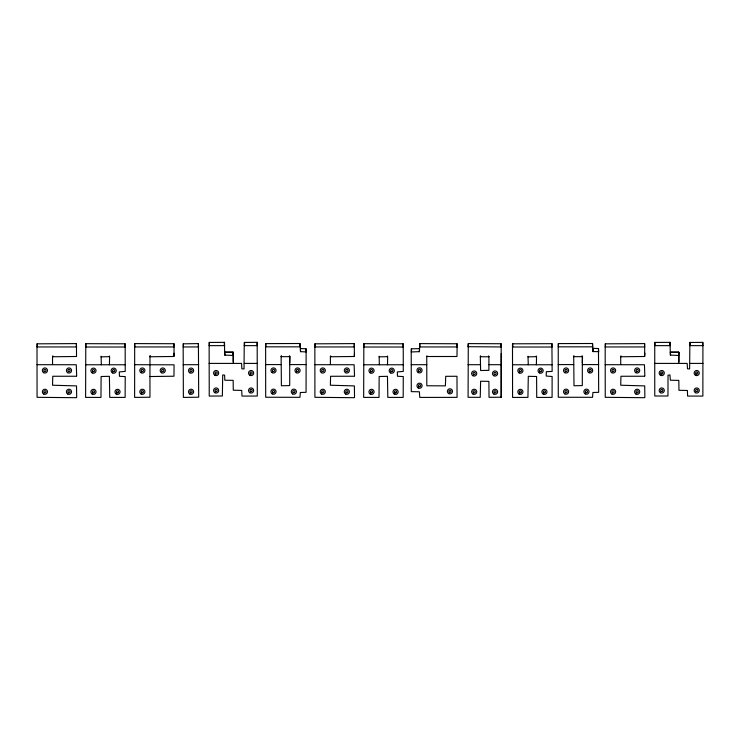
<?xml version="1.0" encoding="UTF-8"?>
<svg xmlns="http://www.w3.org/2000/svg" width="740" height="740" viewBox="0 0 740 740"><rect width="100%" height="100%" fill="white"/><g stroke="black" fill="none" stroke-linecap="round" stroke-linejoin="round"><path stroke-width="1.11" d="M468.041 346.949L468.3 343.601L501.184 343.739L501.211 397.186L501.221 353.544M289.719 362.924L289.95 356.597M582.315 362.924L582.547 356.597M149.97 376.54L173.965 376.216L174.076 364.829L134.44 364.7M37 346.949L76.683 346.949M52.54 356.763L76.525 356.486L76.442 343.61L76.386 346.699M85.544 347.014L125.227 347.014M101.084 356.837L109.622 356.68L109.418 364.774M134.44 346.949L174.122 346.949M149.97 356.763L173.983 356.476L174.076 343.721L134.708 343.601L134.736 346.699M174.122 353.174L173.826 356.514M183.159 346.949L198.69 346.949M209.096 345.645L224.636 345.645M244.237 345.645L257.391 345.645M265.577 346.838L300.218 346.838M281.117 356.661L289.719 356.661M314.851 346.949L354.534 346.949M330.392 356.763L354.377 356.486L354.293 343.61L354.238 346.699M354.534 353.174L354.238 356.514M363.599 347.014L403.282 347.014M379.139 356.837L387.677 356.68L387.483 364.774M411.218 351.972L419.45 351.639L419.756 343.61L457.144 343.758L456.987 356.495L427.017 356.514L427.045 355.931M419.515 348.411L419.229 351.731M419.515 346.949L457.172 346.949M480.325 356.763L488.937 356.763M512.469 347.014L552.151 347.014M527.999 356.837L536.546 356.68L536.37 364.774M558.173 346.838L592.814 346.838M573.704 356.661L582.315 356.661M605.181 346.949L644.864 346.949M620.721 356.763L644.707 356.486L644.623 343.61L644.568 346.699M644.864 353.174L644.568 356.514M654.706 345.645L670.246 345.645M689.846 345.645L703 345.645M501.211 397.214L489.02 397.334L488.899 381.368L480.621 381.211L480.241 397.334L468.087 397.288L468.281 343.61M85.784 343.684L85.609 397.389L100.973 397.426L101.103 376.503L109.4 376.318L109.751 397.389L125.115 397.426L125.227 376.586L119.454 376.29L119.297 371.933L125.217 371.397L125.18 343.795L85.812 343.675L85.84 346.764M134.68 343.61L134.625 397.399L149.952 397.241L149.97 355.774M300.514 351.657L300.005 343.508L265.623 343.61L265.688 397.25L299.95 397.315L300.329 392.496L306.064 392.32L306.129 348.771L300.486 348.568L300.514 351.657L306.129 351.907M233.248 355.468L224.664 355.08L224.507 342.352L209.133 342.444L209.235 396.076L222.361 395.993L222.703 374.949L224.618 375.134L224.794 380.231L233.156 380.351L233.276 390.211L241.721 390.424L241.989 396.076L257.307 396.039L257.178 342.315L257.094 345.395M363.839 343.684L363.664 397.389L379.028 397.426L379.157 376.503L387.455 376.318L387.815 397.389L403.171 397.426L403.282 376.586L397.445 376.235L397.352 371.933L403.282 371.397L403.235 343.795L363.867 343.675L363.895 346.764M419.247 348.632L411.218 348.836L411.283 391.627L419.386 391.784L419.784 397.426L457.061 397.361L456.987 376.272L445.721 376.318L445.397 385.864L426.814 385.771L426.749 356.19M257.15 342.315L244.256 342.463L244.024 368.973L241.86 368.77L241.582 363.405L209.096 363.405M468.281 346.699L501.221 346.949M598.512 351.667L592.86 351.546L592.601 343.508L558.238 343.591L558.274 397.25L592.546 397.315L592.925 392.496L598.66 392.32L598.484 348.568L598.725 351.907M678.857 355.468L670.283 355.08L670.116 342.352L654.743 342.444L654.761 395.993L667.97 395.993L668.026 375.217L669.95 374.949L670.375 380.212L678.811 380.397L678.959 390.304L687.395 390.48L687.599 396.076L702.87 396.076L702.917 342.38L689.865 342.463L689.634 368.973L687.479 368.77L687.192 363.405L654.706 363.405M76.414 343.601L37 343.832L37.065 397.315L76.386 397.695M198.403 343.601L183.159 343.832L183.372 397.408L198.681 397.214L198.422 343.601L198.403 346.699M354.266 343.601L314.851 343.832L314.916 397.315L354.238 397.695M551.883 343.675L512.496 343.813L512.58 397.426L527.935 397.389L528.295 376.318L536.593 376.503L536.722 397.426L552.086 397.389L552.123 376.503L546.222 376.05L546.333 371.711L552.142 371.397L551.91 343.684L551.855 346.764M644.596 343.601L605.181 343.832L605.246 397.315L644.568 397.695M690.115 342.305L690.143 345.395M592.814 348.318L598.457 348.568M224.932 355.219L224.877 352.12L232.952 352.129L232.952 355.219M670.542 355.219L670.486 352.12L678.562 352.129L678.562 355.219M224.636 352.24L233.202 352.24L232.98 353.776M670.246 352.24L678.811 352.24L678.589 353.776M244.237 363.405L257.391 363.405M689.846 363.405L703 363.405M265.577 364.598L281.117 364.598M289.719 364.598L306.129 364.598M558.173 364.598L573.704 364.598M582.315 364.598L598.725 364.598M37 364.7L76.266 364.746L76.673 375.948M85.544 364.774L125.227 364.774M183.159 364.7L198.69 364.7M314.851 364.7L354.118 364.746L354.534 375.948M363.599 364.774L403.282 364.774M411.218 364.7L426.749 364.7M468.041 364.7L480.325 364.7M488.937 364.7L501.221 364.7M512.469 364.774L552.151 364.774M605.181 364.7L644.448 364.746L644.864 375.948M76.386 376.244L52.753 376.262L52.54 385.226L76.525 385.91L76.683 397.399M354.238 376.244L330.577 376.272L330.392 385.226L354.377 385.91L354.534 397.399M644.568 376.244L620.934 376.262L620.721 385.226L644.707 385.91L644.864 397.399M305.842 348.568L305.842 351.657M528.268 364.774L527.999 356.264M379.352 364.764L379.139 356.264M101.352 364.774L101.084 356.264M620.721 364.432L620.721 356.329M52.54 364.432L52.54 356.329M330.392 364.496L330.392 356.329M678.857 363.109L678.857 352.425M233.248 363.109L233.248 352.425M678.811 352.24L678.857 361.731M233.202 352.24L233.248 361.731M702.704 342.305L702.704 345.395M669.95 342.305L669.95 345.395M655.002 342.305L655.002 345.395M621.017 355.931L621.017 356.514M605.477 343.601L605.477 346.699M593.11 348.568L593.11 351.657M592.518 343.499L592.518 346.588M582.315 356.218L582.306 385.559L574 385.771L573.704 356.088M582.019 355.829L582.019 356.412M574 355.829L574 356.412M558.46 343.499L558.46 346.588M536.315 356.005L536.315 356.588M512.764 343.675L512.764 346.764M500.924 343.601L500.924 346.699M488.937 356.403L488.899 370.351L480.621 370.518L480.325 356.19M488.641 355.931L488.641 356.514M480.621 355.931L480.621 356.514M456.876 343.601L456.876 346.699M419.811 343.601L419.811 346.699M411.505 348.632L411.505 351.731M402.986 343.675L402.986 346.764M387.455 356.005L387.455 356.588M330.688 355.931L330.688 356.514M315.147 343.601L315.147 346.699M299.922 343.499L299.922 346.588M289.719 356.218L289.71 385.559L281.404 385.771L281.117 356.088M289.423 355.829L289.423 356.412M281.404 355.829L281.404 356.412M265.873 343.499L265.873 346.588M244.533 342.305L244.533 345.395M224.34 342.305L224.34 345.395M209.392 342.305L209.392 345.395M183.446 343.601L183.446 346.699M173.826 343.601L173.826 346.699M150.266 355.931L150.266 356.514M124.931 343.675L124.931 346.764M109.4 356.005L109.4 356.588M52.827 355.931L52.827 356.514M37.296 343.601L37.296 346.699M189.792 394.004A2.571 2.571 0 0 0 193.64 391.784A2.571 2.571 0 0 0 189.792 389.555A2.571 2.571 0 0 0 189.792 394.004M190.522 392.736A1.101 1.101 0 0 0 192.169 391.784A1.101 1.101 0 0 0 190.522 390.831A1.101 1.101 0 0 0 190.522 392.736M189.792 372.821A2.571 2.571 0 0 0 193.64 370.592A2.571 2.571 0 0 0 189.792 368.372A2.571 2.571 0 0 0 189.792 372.821M190.439 371.499A1.101 1.101 0 0 0 192.169 370.694A1.101 1.101 0 0 0 190.606 369.593A1.101 1.101 0 0 0 190.439 371.499M43.632 394.004A2.571 2.571 0 0 0 47.48 391.784A2.571 2.571 0 0 0 43.632 389.555A2.571 2.571 0 0 0 43.632 394.004M44.363 392.736A1.101 1.101 0 0 0 46.019 391.784A1.101 1.101 0 0 0 44.363 390.831A1.101 1.101 0 0 0 44.363 392.736M67.692 394.004A2.571 2.571 0 0 0 71.54 391.784A2.571 2.571 0 0 0 67.692 389.555A2.571 2.571 0 0 0 67.692 394.004M68.422 392.736A1.101 1.101 0 0 0 70.078 391.784A1.101 1.101 0 0 0 68.422 390.831A1.101 1.101 0 0 0 68.422 392.736M67.701 372.71A2.571 2.571 0 0 0 71.558 370.481A2.571 2.571 0 0 0 67.701 368.261A2.571 2.571 0 0 0 67.701 372.71M43.632 372.71A2.571 2.571 0 0 0 47.48 370.481A2.571 2.571 0 0 0 43.632 368.261A2.571 2.571 0 0 0 43.632 372.71M68.432 371.434A1.101 1.101 0 0 0 70.087 370.481A1.101 1.101 0 0 0 68.432 369.528A1.101 1.101 0 0 0 68.432 371.434M44.28 371.388A1.101 1.101 0 0 0 46.01 370.583A1.101 1.101 0 0 0 44.456 369.482A1.101 1.101 0 0 0 44.28 371.388M493.765 394.004A2.571 2.571 0 0 0 497.622 391.784A2.571 2.571 0 0 0 493.765 389.555A2.571 2.571 0 0 0 493.765 394.004M472.925 394.004A2.571 2.571 0 0 0 476.773 391.784A2.571 2.571 0 0 0 472.925 389.555A2.571 2.571 0 0 0 472.925 394.004M661.181 391.442A1.101 1.101 0 0 0 662.837 390.489A1.101 1.101 0 0 0 661.181 389.536A1.101 1.101 0 0 0 661.181 391.442M661.181 374.005A1.101 1.101 0 0 0 662.837 373.053A1.101 1.101 0 0 0 661.181 372.1A1.101 1.101 0 0 0 661.181 374.005M696.164 374.005A1.101 1.101 0 0 0 697.82 373.053A1.101 1.101 0 0 0 696.164 372.1A1.101 1.101 0 0 0 696.164 374.005M696.164 391.442A1.101 1.101 0 0 0 697.82 390.489A1.101 1.101 0 0 0 696.164 389.536A1.101 1.101 0 0 0 696.164 391.442M660.45 375.272A2.571 2.571 0 0 0 664.307 373.053A2.571 2.571 0 0 0 660.45 370.823A2.571 2.571 0 0 0 660.45 375.272M695.434 375.272A2.571 2.571 0 0 0 699.282 373.053A2.571 2.571 0 0 0 695.434 370.823A2.571 2.571 0 0 0 695.434 375.272M695.434 392.709A2.571 2.571 0 0 0 699.282 390.489A2.571 2.571 0 0 0 695.434 388.26A2.571 2.571 0 0 0 695.434 392.709M660.45 392.709A2.571 2.571 0 0 0 664.307 390.489A2.571 2.571 0 0 0 660.45 388.26A2.571 2.571 0 0 0 660.45 392.709M141.803 392.736A1.101 1.101 0 0 0 143.458 391.784A1.101 1.101 0 0 0 141.803 390.831A1.101 1.101 0 0 0 141.803 392.736M141.803 371.462A1.101 1.101 0 0 0 143.458 370.509A1.101 1.101 0 0 0 141.803 369.556A1.101 1.101 0 0 0 141.803 371.462M162.19 371.462A1.101 1.101 0 0 0 163.836 370.509A1.101 1.101 0 0 0 162.19 369.556A1.101 1.101 0 0 0 162.19 371.462M141.072 372.738A2.571 2.571 0 0 0 144.92 370.509A2.571 2.571 0 0 0 141.072 368.289A2.571 2.571 0 0 0 141.072 372.738M141.072 394.004A2.571 2.571 0 0 0 144.92 391.784A2.571 2.571 0 0 0 141.072 389.555A2.571 2.571 0 0 0 141.072 394.004M161.45 372.738A2.571 2.571 0 0 0 165.307 370.509A2.571 2.571 0 0 0 161.45 368.289A2.571 2.571 0 0 0 161.45 372.738M418.97 371.314A1.101 1.101 0 0 0 420.616 370.361A1.101 1.101 0 0 0 418.97 369.399A1.101 1.101 0 0 0 418.97 371.314M418.97 386.668A1.101 1.101 0 0 0 420.616 385.716A1.101 1.101 0 0 0 418.97 384.763A1.101 1.101 0 0 0 418.97 386.668M449.319 392.237A1.101 1.101 0 0 0 451.049 391.442A1.101 1.101 0 0 0 449.485 390.341A1.101 1.101 0 0 0 449.319 392.237M448.662 393.569A2.571 2.571 0 0 0 452.519 391.34A2.571 2.571 0 0 0 448.662 389.111A2.571 2.571 0 0 0 448.662 393.569M418.23 387.945A2.571 2.571 0 0 0 422.087 385.716A2.571 2.571 0 0 0 418.23 383.496A2.571 2.571 0 0 0 418.23 387.945M418.23 372.581A2.571 2.571 0 0 0 422.087 370.361A2.571 2.571 0 0 0 418.23 368.132A2.571 2.571 0 0 0 418.23 372.581M472.897 375.726A2.571 2.571 0 0 0 476.754 373.506A2.571 2.571 0 0 0 472.897 371.276A2.571 2.571 0 0 0 472.897 375.726M493.765 375.726A2.571 2.571 0 0 0 497.622 373.506A2.571 2.571 0 0 0 493.765 371.276A2.571 2.571 0 0 0 493.765 375.726M473.572 392.681A1.101 1.101 0 0 0 475.302 391.876A1.101 1.101 0 0 0 473.739 390.785A1.101 1.101 0 0 0 473.572 392.681M473.628 374.459A1.101 1.101 0 0 0 475.284 373.506A1.101 1.101 0 0 0 473.628 372.553A1.101 1.101 0 0 0 473.628 374.459M494.496 374.459A1.101 1.101 0 0 0 496.151 373.506A1.101 1.101 0 0 0 494.496 372.553A1.101 1.101 0 0 0 494.496 374.459M494.413 392.681A1.101 1.101 0 0 0 496.142 391.876A1.101 1.101 0 0 0 494.588 390.785A1.101 1.101 0 0 0 494.413 392.681M519.832 371.619A1.101 1.101 0 0 0 521.487 370.666A1.101 1.101 0 0 0 519.832 369.713A1.101 1.101 0 0 0 519.832 371.619M540.061 371.619A1.101 1.101 0 0 0 541.717 370.666A1.101 1.101 0 0 0 540.061 369.713A1.101 1.101 0 0 0 540.061 371.619M519.832 392.811A1.101 1.101 0 0 0 521.487 391.858A1.101 1.101 0 0 0 519.832 390.905A1.101 1.101 0 0 0 519.832 392.811M543.891 392.811A1.101 1.101 0 0 0 545.537 391.858A1.101 1.101 0 0 0 543.891 390.905A1.101 1.101 0 0 0 543.891 392.811M539.331 372.895A2.571 2.571 0 0 0 543.179 370.666A2.571 2.571 0 0 0 539.331 368.446A2.571 2.571 0 0 0 539.331 372.895M519.101 372.895A2.571 2.571 0 0 0 522.949 370.666A2.571 2.571 0 0 0 519.101 368.446A2.571 2.571 0 0 0 519.101 372.895M543.151 394.078A2.571 2.571 0 0 0 547.008 391.858A2.571 2.571 0 0 0 543.151 389.629A2.571 2.571 0 0 0 543.151 394.078M519.101 394.078A2.571 2.571 0 0 0 522.949 391.858A2.571 2.571 0 0 0 519.101 389.629A2.571 2.571 0 0 0 519.101 394.078M565.536 371.425A1.101 1.101 0 0 0 567.182 370.472A1.101 1.101 0 0 0 565.536 369.519A1.101 1.101 0 0 0 565.536 371.425M589.604 371.425A1.101 1.101 0 0 0 591.26 370.472A1.101 1.101 0 0 0 589.604 369.519A1.101 1.101 0 0 0 589.604 371.425M564.796 393.902A2.571 2.571 0 0 0 568.653 391.682A2.571 2.571 0 0 0 564.796 389.453A2.571 2.571 0 0 0 564.796 393.902M565.536 392.635A1.101 1.101 0 0 0 567.182 391.682A1.101 1.101 0 0 0 565.536 390.72A1.101 1.101 0 0 0 565.536 392.635M585.895 392.635A1.101 1.101 0 0 0 587.541 391.682A1.101 1.101 0 0 0 585.895 390.72A1.101 1.101 0 0 0 585.895 392.635M585.155 393.902A2.571 2.571 0 0 0 589.012 391.682A2.571 2.571 0 0 0 585.155 389.453A2.571 2.571 0 0 0 585.155 393.902M564.796 372.692A2.571 2.571 0 0 0 568.653 370.472A2.571 2.571 0 0 0 564.796 368.243A2.571 2.571 0 0 0 564.796 372.692M588.874 372.692A2.571 2.571 0 0 0 592.721 370.472A2.571 2.571 0 0 0 588.874 368.243A2.571 2.571 0 0 0 588.874 372.692M611.813 394.004A2.571 2.571 0 0 0 615.671 391.784A2.571 2.571 0 0 0 611.813 389.555A2.571 2.571 0 0 0 611.813 394.004M612.544 392.736A1.101 1.101 0 0 0 614.2 391.784A1.101 1.101 0 0 0 612.544 390.831A1.101 1.101 0 0 0 612.544 392.736M635.873 394.004A2.571 2.571 0 0 0 639.73 391.784A2.571 2.571 0 0 0 635.873 389.555A2.571 2.571 0 0 0 635.873 394.004M636.604 392.736A1.101 1.101 0 0 0 638.259 391.784A1.101 1.101 0 0 0 636.604 390.831A1.101 1.101 0 0 0 636.604 392.736M635.882 372.71A2.571 2.571 0 0 0 639.739 370.481A2.571 2.571 0 0 0 635.882 368.261A2.571 2.571 0 0 0 635.882 372.71M611.813 372.71A2.571 2.571 0 0 0 615.671 370.481A2.571 2.571 0 0 0 611.813 368.261A2.571 2.571 0 0 0 611.813 372.71M636.613 371.434A1.101 1.101 0 0 0 638.269 370.481A1.101 1.101 0 0 0 636.613 369.528A1.101 1.101 0 0 0 636.613 371.434M612.544 371.434A1.101 1.101 0 0 0 614.2 370.481A1.101 1.101 0 0 0 612.544 369.528A1.101 1.101 0 0 0 612.544 371.434M370.962 371.619A1.101 1.101 0 0 0 372.618 370.666A1.101 1.101 0 0 0 370.962 369.713A1.101 1.101 0 0 0 370.962 371.619M391.201 371.619A1.101 1.101 0 0 0 392.848 370.666A1.101 1.101 0 0 0 391.201 369.713A1.101 1.101 0 0 0 391.201 371.619M370.962 392.811A1.101 1.101 0 0 0 372.618 391.858A1.101 1.101 0 0 0 370.962 390.905A1.101 1.101 0 0 0 370.962 392.811M395.021 392.811A1.101 1.101 0 0 0 396.677 391.858A1.101 1.101 0 0 0 395.021 390.905A1.101 1.101 0 0 0 395.021 392.811M390.461 372.895A2.571 2.571 0 0 0 394.318 370.666A2.571 2.571 0 0 0 390.461 368.446A2.571 2.571 0 0 0 390.461 372.895M370.231 372.895A2.571 2.571 0 0 0 374.089 370.666A2.571 2.571 0 0 0 370.231 368.446A2.571 2.571 0 0 0 370.231 372.895M394.291 394.078A2.571 2.571 0 0 0 398.148 391.858A2.571 2.571 0 0 0 394.291 389.629A2.571 2.571 0 0 0 394.291 394.078M370.231 394.078A2.571 2.571 0 0 0 374.089 391.858A2.571 2.571 0 0 0 370.231 389.629A2.571 2.571 0 0 0 370.231 394.078M92.907 371.619A1.101 1.101 0 0 0 94.563 370.666A1.101 1.101 0 0 0 92.907 369.713A1.101 1.101 0 0 0 92.907 371.619M113.137 371.619A1.101 1.101 0 0 0 114.793 370.666A1.101 1.101 0 0 0 113.137 369.713A1.101 1.101 0 0 0 113.137 371.619M92.824 392.755A1.101 1.101 0 0 0 94.553 391.95A1.101 1.101 0 0 0 93 390.859A1.101 1.101 0 0 0 92.824 392.755M116.883 392.755A1.101 1.101 0 0 0 118.613 391.95A1.101 1.101 0 0 0 117.059 390.859A1.101 1.101 0 0 0 116.883 392.755M112.406 372.895A2.571 2.571 0 0 0 116.263 370.666A2.571 2.571 0 0 0 112.406 368.446A2.571 2.571 0 0 0 112.406 372.895M92.176 372.895A2.571 2.571 0 0 0 96.034 370.666A2.571 2.571 0 0 0 92.176 368.446A2.571 2.571 0 0 0 92.176 372.895M116.236 394.078A2.571 2.571 0 0 0 120.084 391.858A2.571 2.571 0 0 0 116.236 389.629A2.571 2.571 0 0 0 116.236 394.078M92.176 394.078A2.571 2.571 0 0 0 96.034 391.858A2.571 2.571 0 0 0 92.176 389.629A2.571 2.571 0 0 0 92.176 394.078M215.571 391.442A1.101 1.101 0 0 0 217.227 390.489A1.101 1.101 0 0 0 215.571 389.536A1.101 1.101 0 0 0 215.571 391.442M215.571 374.005A1.101 1.101 0 0 0 217.227 373.053A1.101 1.101 0 0 0 215.571 372.1A1.101 1.101 0 0 0 215.571 374.005M250.555 374.005A1.101 1.101 0 0 0 252.201 373.053A1.101 1.101 0 0 0 250.555 372.1A1.101 1.101 0 0 0 250.555 374.005M250.471 391.386A1.101 1.101 0 0 0 252.201 390.581A1.101 1.101 0 0 0 250.638 389.49A1.101 1.101 0 0 0 250.471 391.386M214.84 375.272A2.571 2.571 0 0 0 218.698 373.053A2.571 2.571 0 0 0 214.84 370.823A2.571 2.571 0 0 0 214.84 375.272M249.815 375.272A2.571 2.571 0 0 0 253.672 373.053A2.571 2.571 0 0 0 249.815 370.823A2.571 2.571 0 0 0 249.815 375.272M249.815 392.709A2.571 2.571 0 0 0 253.672 390.489A2.571 2.571 0 0 0 249.815 388.26A2.571 2.571 0 0 0 249.815 392.709M214.84 392.709A2.571 2.571 0 0 0 218.698 390.489A2.571 2.571 0 0 0 214.84 388.26A2.571 2.571 0 0 0 214.84 392.709M272.94 371.425A1.101 1.101 0 0 0 274.596 370.472A1.101 1.101 0 0 0 272.94 369.519A1.101 1.101 0 0 0 272.94 371.425M297.008 371.425A1.101 1.101 0 0 0 298.664 370.472A1.101 1.101 0 0 0 297.008 369.519A1.101 1.101 0 0 0 297.008 371.425M272.209 393.902A2.571 2.571 0 0 0 276.057 391.682A2.571 2.571 0 0 0 272.209 389.453A2.571 2.571 0 0 0 272.209 393.902M272.94 392.635A1.101 1.101 0 0 0 274.596 391.682A1.101 1.101 0 0 0 272.94 390.72A1.101 1.101 0 0 0 272.94 392.635M293.299 392.635A1.101 1.101 0 0 0 294.946 391.682A1.101 1.101 0 0 0 293.299 390.72A1.101 1.101 0 0 0 293.299 392.635M292.559 393.902A2.571 2.571 0 0 0 296.416 391.682A2.571 2.571 0 0 0 292.559 389.453A2.571 2.571 0 0 0 292.559 393.902M272.209 372.692A2.571 2.571 0 0 0 276.057 370.472A2.571 2.571 0 0 0 272.209 368.243A2.571 2.571 0 0 0 272.209 372.692M296.278 372.692A2.571 2.571 0 0 0 300.125 370.472A2.571 2.571 0 0 0 296.278 368.243A2.571 2.571 0 0 0 296.278 372.692M321.484 394.004A2.571 2.571 0 0 0 325.341 391.784A2.571 2.571 0 0 0 321.484 389.555A2.571 2.571 0 0 0 321.484 394.004M322.131 392.681A1.101 1.101 0 0 0 323.861 391.876A1.101 1.101 0 0 0 322.307 390.785A1.101 1.101 0 0 0 322.131 392.681M345.543 394.004A2.571 2.571 0 0 0 349.4 391.784A2.571 2.571 0 0 0 345.543 389.555A2.571 2.571 0 0 0 345.543 394.004M346.274 392.736A1.101 1.101 0 0 0 347.93 391.784A1.101 1.101 0 0 0 346.274 390.831A1.101 1.101 0 0 0 346.274 392.736M345.552 372.71A2.571 2.571 0 0 0 349.41 370.481A2.571 2.571 0 0 0 345.552 368.261A2.571 2.571 0 0 0 345.552 372.71M321.484 372.71A2.571 2.571 0 0 0 325.341 370.481A2.571 2.571 0 0 0 321.484 368.261A2.571 2.571 0 0 0 321.484 372.71M346.283 371.434A1.101 1.101 0 0 0 347.939 370.481A1.101 1.101 0 0 0 346.283 369.528A1.101 1.101 0 0 0 346.283 371.434M322.214 371.434A1.101 1.101 0 0 0 323.87 370.481A1.101 1.101 0 0 0 322.214 369.528A1.101 1.101 0 0 0 322.214 371.434"/></g></svg>
